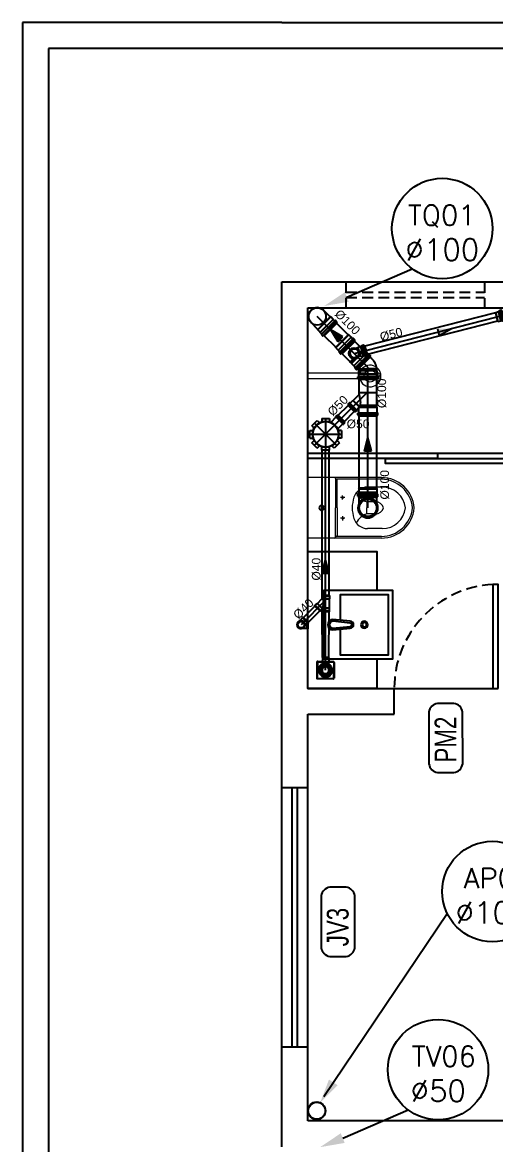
# Model space of a CAD drawing. Header units: millimetres. Extents: x 2502 to 4311, y 2007 to 3121.
# Drawn here: x 2639.3 to 2748.7, y 2698.2 to 2957.7 of the extents above; entities that cross this region are included whole.
import ezdxf
from ezdxf.enums import TextEntityAlignment as Align

# ---------------------------------------------------------------- set-up
doc = ezdxf.new("R2010")
doc.units = ezdxf.units.MM
doc.header["$LTSCALE"] = 20
doc.header["$MEASUREMENT"] = 0
doc.linetypes.add('CONTINU', pattern=[0])
doc.linetypes.add('HIDDEN2', pattern=[0.1875, 0.125, -0.0625])
doc.layers.get('0').update_dxf_attribs({"linetype": 'CONTINUOUS'})
for name, color, linetype in [('A-PEN-08', 8, 'CONTINUOUS'), ('A-PEN-C', 4, 'CONTINUOUS'), ('AF', 5, 'CONTINUOUS'), ('Esgoto', 5, 'CONTINUOUS'), ('MOB', 251, 'CONTINUOUS'), ('Texto-Tubos', 7, 'CONTINUOUS'), ('TigreCad', 3, 'CONTINUOUS'), ('Tinterno', 9, 'CONTINUOUS')]:
    doc.layers.add(name, color=color, linetype=linetype)
doc.layers.add('E-Lay-9', color=9, linetype='CONTINUOUS', lineweight=9)
doc.styles.add('F2', font='swisscl.ttf')
doc.styles.add('ROMANS', font='romans', dxfattribs={"height": 0.1})
doc.styles.add('TCTUBOS-TXT', font='arial.ttf')

# ---------------------------------------------------------------- blocks, each defined once
blk = doc.blocks.new('CUBA QUADRADA-flat-4-flat-1')
at = {"layer": 'MOB', "color": 8}
blk.add_lwpolyline([(0, -0.2), (0.4, -0.2), (0.4, 0.2), (0, 0.2)], close=True, dxfattribs=at)
blk.add_lwpolyline([(0.1, -0.0255), (0.1, -0.175), (0.375, -0.175), (0.375, 0.175), (0.1, 0.175), (0.1, 0.0255)], dxfattribs=at)
for points in [[(0.155, -0.02), (0.055, -0.03, -1), (0.055, 0.03), (0.155, 0.02, -1)], [(0.155, -0.01), (0.055, -0.02, -1), (0.055, 0.02), (0.155, 0.01, -1)]]:
    blk.add_lwpolyline(points, format="xyb", close=True, dxfattribs=at)
for radius in [0.02, 0.0125]:
    blk.add_circle((0.2375, 0), radius, dxfattribs=at)
blk = doc.blocks.new('vaso-s')
at = {"color": 8}
for start, end in [(0, 180), (180, 0)]:
    blk.add_arc((0.08, 0), 0.0143, start, end, dxfattribs=at)
at = {"layer": 'E-Lay-9', "color": 8}
for p, q in [((0, 0.17), (0, 0)), ((0.4256, 0.175), (0.005, 0.175)), ((0.16, 0.17), (0.16, 0.17)), ((0.16, 0.17), (0.16, 0)), ((0.4256, 0.165), (0.165, 0.165)), ((0.17, 0), (0.17, 0.16)), ((0.2013, 0.0479), (0.2013, 0.0722)), ((0.4306, 0.12), (0.3459, 0.12)), ((0.2134, 0.06), (0.1891, 0.06)), ((0.3406, 0.035), (0.3406, 0)), ((0.3906, 0.035), (0.3406, 0.035)), ((0, -0.17), (0, 0)), ((0.16, -0.17), (0.16, 0)), ((0.17, 0), (0.17, -0.1601)), ((0.2134, -0.06), (0.1891, -0.06)), ((0.2013, -0.0479), (0.2013, -0.0722)), ((0.3406, -0.035), (0.3406, 0)), ((0.3906, -0.035), (0.3406, -0.035)), ((0.4306, -0.12), (0.3459, -0.12)), ((0.4256, -0.175), (0.005, -0.175)), ((0.16, -0.17), (0.16, -0.17)), ((0.4256, -0.165), (0.165, -0.165))]:
    blk.add_line(p, q, dxfattribs=at)
for centre in [(0.2013, 0.06), (0.2013, -0.06)]:
    blk.add_circle(centre, 0.005, dxfattribs=at)
for centre, radius, start, end in [((0.005, 0.17), 0.005, 90, 180), ((0.155, 0.17), 0.005, 0, 90), ((0.165, 0.17), 0.00495, 180, 270), ((0.165, 0.16), 0.00495, 0, 90), ((0.4256, -0.015), 0.19, 4.52806, 90), ((0.4256, -0.015), 0.18, 4.78019, 90), ((0.3459, 0.0375), 0.0825, 90, 163.03545), ((0.3754, 0.1358), 0.1066, 206.93947, 250.96472), ((0.4306, -0.015), 0.135, 6.37937, 90), ((0.518, -0.015), 0.2624, 163.03545, 176.7233), ((0.3906, -0.015), 0.05, 17.4576, 90), ((0.518, 0.015), 0.2624, 183.2767, 196.96455), ((0.3459, -0.0375), 0.0825, 196.96455, 270), ((0.3754, -0.1358), 0.1066, 109.03528, 153.06053), ((0.3906, 0.015), 0.05, 270, 342.5424), ((0.4256, 0.015), 0.19, 270, 355.47194), ((0.4256, 0.015), 0.18, 270, 355.21981), ((0.4306, 0.015), 0.135, 270, 353.62063), ((0.005, -0.17), 0.005, 180, 270), ((0.155, -0.17), 0.005, 270, 0), ((0.165, -0.17), 0.00495, 90, 180), ((0.165, -0.1601), 0.00495, 270, 0)]:
    blk.add_arc(centre, radius, start, end, dxfattribs=at)
blk = doc.blocks.new('Chuveiro')
at = {"layer": 'E-Lay-9', "color": 8}
for p, q in [((-0.0311, 0.0156), (-0.3604, 0.0156)), ((0.0509, 0.0156), (0.0311, 0.0156)), ((0.0509, 0.0156), (0.0509, -0.0156)), ((-0.0311, -0.0156), (-0.3604, -0.0156)), ((0.0509, -0.0156), (0.0311, -0.0156))]:
    blk.add_line(p, q, dxfattribs=at)
blk.add_circle((0, 0), 0.0348, dxfattribs=at)
for centre, radius, start, end in [((0, 0), 0.0624, 194.4775, 165.5225), ((0.0093, 0), 0.0444, 339.42663, 20.57337)]:
    blk.add_arc(centre, radius, start, end, dxfattribs=at)
blk = doc.blocks.new('j9n40d')
at = {"layer": 'TigreCad'}
for p, q in [((0, 20.6), (9.8, 20.6)), ((9.8, 20.6), (17.8, 20.6)), ((19, 21.8), (17.8, 20.6)), ((34, 21.8), (19, 21.8)), ((19, -21.8), (19, 21.8)), ((35, 22.8), (34, 21.8)), ((35, 22.8), (35, -22.8)), ((39, 22.8), (35, 22.8)), ((39, 22.8), (39, -22.8)), ((0, -20.6), (9.8, -20.6)), ((9.8, -20.6), (17.8, -20.6)), ((19, -21.8), (17.8, -20.6)), ((34, -21.8), (19, -21.8)), ((35, -22.8), (34, -21.8)), ((39, -22.8), (35, -22.8))]:
    blk.add_line(p, q, dxfattribs=at)
for radius, start, end in [(22.8, 64.62318, 295.37682), (20.6, 90, 270)]:
    blk.add_arc((0, 0), radius, start, end, dxfattribs=at)
at = {"layer": 'Tinterno'}
for p, q in [((17.8, 20.6), (17.8, -20.6)), ((34, 21.8), (34, -21.8))]:
    blk.add_line(p, q, dxfattribs=at)
blk.add_arc((0, 0), 21.8, 70.90091, 289.09909, dxfattribs=at)
blk = doc.blocks.new('j9n40s')
at = {"layer": 'TigreCad'}
for p, q in [((9.8, 20.6), (17.8, 20.6)), ((19, 21.8), (17.8, 20.6)), ((17.8, 20.6), (17.8, 14.3)), ((19, 12.6), (19, 21.8)), ((34, 21.8), (19, 21.8)), ((35, 22.8), (34, 21.8)), ((39, 22.8), (35, 22.8)), ((35, 22.8), (35, -22.8)), ((39, 22.8), (39, -22.8)), ((9.8, -20.6), (17.8, -20.6)), ((17.8, -20.6), (17.8, -14.3)), ((19, -21.8), (17.8, -20.6)), ((19, -12.6), (19, -21.8)), ((34, -21.8), (19, -21.8)), ((35, -22.8), (34, -21.8)), ((39, -22.8), (35, -22.8))]:
    blk.add_line(p, q, dxfattribs=at)
for radius in [22.8, 20]:
    blk.add_circle((0, 0), radius, dxfattribs=at)
at = {"layer": 'Tinterno'}
blk.add_line((34, 21.8), (34, -21.8), dxfattribs=at)
blk.add_circle((0, 0), 18.8, dxfattribs=at)
blk = doc.blocks.new('27710409p')
at = {"layer": 'TigreCad'}
for p, q in [((-27.1, 22.8), (-27.1, -22.8)), ((-27.1, 22.8), (-23.1, 22.8)), ((-23.1, 22.8), (-23.1, -22.8)), ((-23.1, 22.8), (-22.1, 21.8)), ((-22.1, 21.8), (-7.1, 21.8)), ((-7.1, 21.8), (-7.1, -20.7)), ((-7.1, 21.8), (-5.9, 20.6)), ((-5.9, 20.6), (47.2, 20.6)), ((48.4, 21.8), (47.2, 20.6)), ((48.4, 21.8), (48.4, -20)), ((63.4, 21.8), (48.4, 21.8)), ((64.4, 22.8), (63.4, 21.8)), ((64.4, 22.8), (64.4, -22.8)), ((68.4, 22.8), (64.4, 22.8)), ((68.4, 22.8), (68.4, -22.8)), ((-27.1, -22.8), (-23.1, -22.8)), ((-23.1, -22.8), (-22.1, -21.8)), ((-22.1, -21.8), (-8.2, -21.8)), ((-7.5, -21.9), (0, 0)), ((18.8, -47.9), (-6.7, -22.4)), ((54.1, -22.4), (0, 0)), ((18.8, -49.6), (48.4, -20)), ((18.8, -49.6), (18.8, -47.9)), ((29.4, -60.2), (18.8, -49.6)), ((29.4, -61.7), (61.7, -29.4)), ((29.4, -61.7), (29.4, -60.2)), ((32.2, -64.5), (29.4, -61.7)), ((32.2, -64.5), (64.5, -32.2)), ((60.2, -29.4), (54.3, -23.5)), ((63.4, -21.8), (55, -21.8)), ((61.7, -29.4), (60.2, -29.4)), ((64.5, -32.2), (61.7, -29.4)), ((64.4, -22.8), (63.4, -21.8)), ((68.4, -22.8), (64.4, -22.8))]:
    blk.add_line(p, q, dxfattribs=at)
for centre, radius, start, end in [((-8.2, -23.8), 2, 45, 90), ((55, -22.8), 1, 90, 225)]:
    blk.add_arc(centre, radius, start, end, dxfattribs=at)
at = {"layer": 'Tinterno'}
for p, q in [((-22.1, 21.8), (-22.1, -21.8)), ((-5.9, 20.6), (-5.9, -17.2)), ((47.2, 20.6), (47.2, -19.5)), ((63.4, 21.8), (63.4, -21.8)), ((18.8, -47.9), (47.2, -19.5)), ((29.4, -60.2), (60.2, -29.4))]:
    blk.add_line(p, q, dxfattribs=at)
blk = doc.blocks.new('27289207s')
at = {"linetype": 'Continuous'}
for p, q in [((-49.9, -44.9), (-49.9, 44.9)), ((-47.4, -43.9), (-47.4, 43.9)), ((44.9, 49.9), (-44.9, 49.9)), ((43.9, 47.4), (-43.9, 47.4)), ((-20, 1.2), (-39.9, 3.3)), ((-19.8, 2.9), (-39.7, 5)), ((-19.3, 5.4), (-38.3, 11.5)), ((-18.7, 7), (-37.8, 13.2)), ((-17.7, 9.3), (-35.1, 19.3)), ((-16.9, 10.7), (-34.2, 20.7)), ((-15.4, 12.7), (-30.3, 26.1)), ((-14.3, 14), (-29.2, 27.4)), ((-12.4, 15.7), (-24.2, 31.9)), ((-11.1, 16.7), (-22.8, 32.9)), ((-8.9, 17.9), (-17, 36.2)), ((-7.4, 18.6), (-15.5, 36.9)), ((-5, 19.4), (-9.1, 38.9)), ((-3.3, 19.7), (-7.5, 39.3)), ((-0.9, 20), (-0.9, 40)), ((0.8, 20), (0.8, 40)), ((3.3, 19.7), (7.5, 39.3)), ((5, 19.4), (9.1, 38.9)), ((7.4, 18.6), (15.5, 36.9)), ((8.9, 17.9), (17, 36.2)), ((11.1, 16.7), (22.8, 32.9)), ((12.4, 15.7), (24.2, 31.9)), ((14.3, 14), (29.2, 27.4)), ((15.4, 12.7), (30.3, 26.1)), ((16.9, 10.7), (34.2, 20.7)), ((17.7, 9.3), (35.1, 19.3)), ((18.7, 7), (37.8, 13.2)), ((19.3, 5.4), (38.3, 11.5)), ((19.8, 2.9), (39.7, 5)), ((20, 1.2), (39.9, 3.3)), ((47.4, -43.9), (47.4, 43.9)), ((49.9, -44.9), (49.9, 44.9)), ((44.9, -49.9), (-44.9, -49.9)), ((43.9, -47.4), (-43.9, -47.4)), ((-20, -1.2), (-39.9, -3.3)), ((-19.8, -2.9), (-39.7, -5)), ((-19.3, -5.4), (-38.3, -11.5)), ((-18.7, -7), (-37.8, -13.2)), ((-17.7, -9.3), (-35.1, -19.3)), ((-16.9, -10.7), (-34.2, -20.7)), ((-15.4, -12.7), (-30.3, -26.1)), ((-14.3, -14), (-29.2, -27.4)), ((-12.4, -15.7), (-24.2, -31.9)), ((-11.1, -16.7), (-22.8, -32.9)), ((-18.7, -59.9), (-19, -49.9)), ((-18.7, -60.4), (-18.7, -59.9)), ((-18.5, -70.9), (-18.7, -60.4)), ((-8.9, -17.9), (-17, -36.2)), ((-7.4, -18.6), (-15.5, -36.9)), ((-5, -19.4), (-9.1, -38.9)), ((-3.3, -19.7), (-7.5, -39.3)), ((-0.9, -20), (-0.9, -40)), ((0.8, -20), (0.8, -40)), ((3.3, -19.7), (7.5, -39.3)), ((5, -19.4), (9.1, -38.9)), ((7.4, -18.6), (15.5, -36.9)), ((8.9, -17.9), (17, -36.2)), ((11.1, -16.7), (22.8, -32.9)), ((12.4, -15.7), (24.2, -31.9)), ((14.3, -14), (29.2, -27.4)), ((15.4, -12.7), (30.3, -26.1)), ((16.9, -10.7), (34.2, -20.7)), ((17.7, -9.3), (35.1, -19.3)), ((18.5, -70.9), (18.7, -59.9)), ((18.7, -7), (37.8, -13.2)), ((18.7, -59.9), (19, -49.9)), ((19.3, -5.4), (38.3, -11.5)), ((19.8, -2.9), (39.7, -5)), ((20, -1.2), (39.9, -3.3)), ((-17, -72.4), (-16.5, -72.4)), ((-16.5, -72.4), (17, -72.4))]:
    blk.add_line(p, q, dxfattribs=at)
for centre, radius, start, end in [((-44.9, 44.9), 5, 90, 180), ((-43.9, 43.9), 3.5, 90, 180), ((0, 0), 40, 175.21763, 184.78237), ((0, 0), 40, 163.21763, 172.78238), ((0, 0), 39, 175.24885, 184.75115), ((0, 0), 39, 163.24889, 172.75118), ((0, 0), 40, 151.21766, 160.7824), ((0, 0), 39, 151.24887, 160.75116), ((0, 0), 40, 139.21756, 148.78231), ((0, 0), 39, 139.24886, 148.75116), ((0, 0), 40, 127.21764, 136.78239), ((0, 0), 39, 127.24895, 136.75125), ((0, 0), 40, 115.21763, 124.78237), ((0, 0), 39, 115.24887, 124.75116), ((0, 0), 21, 176.31975, 183.68025), ((0, 0), 21, 164.31978, 171.68029), ((0, 0), 20, 176.4358, 183.5642), ((0, 0), 20, 164.43575, 171.56414), ((0, 0), 21, 152.31969, 159.68019), ((0, 0), 20, 152.43584, 159.56423), ((0, 0), 21, 140.31989, 147.68039), ((0, 0), 20, 140.43579, 147.56418), ((0, 0), 40, 103.21763, 112.78237), ((0, 0), 39, 103.24891, 112.7512), ((0, 0), 21, 128.31968, 135.68018), ((0, 0), 20, 128.43579, 135.56418), ((0, 0), 21, 116.31973, 123.68023), ((0, 0), 20, 116.4359, 123.56429), ((0, 0), 21, 104.31966, 111.68016), ((0, 0), 40, 91.21759, 100.78234), ((0, 0), 20, 104.43591, 111.5643), ((0, 0), 39, 91.24879, 100.75109), ((0, 0), 21, 92.31977, 99.68027), ((0, 0), 20, 92.43585, 99.56424), ((0, 0), 40, 79.21765, 88.7824), ((0, 0), 39, 79.2489, 88.7512), ((0, 0), 21, 80.31973, 87.68023), ((0, 0), 20, 80.43576, 87.56415), ((0, 0), 20, 68.4357, 75.56409), ((0, 0), 21, 68.31977, 75.68027), ((0, 0), 39, 67.24882, 76.75112), ((0, 0), 20, 56.43583, 63.56422), ((0, 0), 40, 67.21765, 76.7824), ((0, 0), 21, 56.31988, 63.68038), ((0, 0), 20, 44.43566, 51.56405), ((0, 0), 21, 44.31982, 51.68032), ((0, 0), 20, 32.43582, 39.56421), ((0, 0), 21, 32.31978, 39.68028), ((0, 0), 39, 55.24884, 64.75113), ((0, 0), 40, 55.21763, 64.78237), ((0, 0), 20, 20.43577, 27.56416), ((0, 0), 21, 20.31961, 27.68012), ((0, 0), 20, 8.43586, 15.56425), ((0, 0), 20, 356.4358, 3.5642), ((0, 0), 21, 8.31971, 15.68022), ((0, 0), 21, 356.31975, 3.68025), ((0, 0), 39, 43.24881, 52.75111), ((0, 0), 40, 43.21767, 52.78242), ((0, 0), 39, 31.24891, 40.75121), ((0, 0), 40, 31.21762, 40.78237), ((0, 0), 39, 19.24884, 28.75113), ((0, 0), 40, 19.2176, 28.78234), ((0, 0), 39, 7.24882, 16.75111), ((0, 0), 40, 7.21762, 16.78237), ((0, 0), 39, 355.24885, 4.75115), ((0, 0), 40, 355.21763, 4.78237), ((43.9, 43.9), 3.5, 0, 90), ((44.9, 44.9), 5, 0, 90), ((-44.9, -44.9), 5, 180, 270), ((-43.9, -43.9), 3.5, 180, 270), ((0, 0), 40, 187.21764, 196.78239), ((0, 0), 39, 187.24882, 196.75111), ((0, 0), 40, 199.21761, 208.78236), ((0, 0), 39, 199.24884, 208.75113), ((0, 0), 40, 211.21768, 220.78243), ((0, 0), 39, 211.24883, 220.75112), ((0, 0), 40, 223.21761, 232.78235), ((0, 0), 39, 223.2488, 232.75109), ((0, 0), 40, 235.21762, 244.78237), ((0, 0), 39, 235.24885, 244.75115), ((0, 0), 21, 188.31976, 195.68026), ((0, 0), 20, 188.43586, 195.56425), ((0, 0), 21, 200.31981, 207.68031), ((0, 0), 20, 200.43577, 207.56416), ((0, 0), 21, 212.31961, 219.68011), ((0, 0), 20, 212.43582, 219.56421), ((0, 0), 40, 247.21762, 256.78237), ((0, 0), 39, 247.24885, 256.75114), ((0, 0), 21, 224.31965, 231.68015), ((0, 0), 20, 224.43587, 231.56426), ((0, 0), 21, 236.31968, 243.68018), ((0, 0), 20, 236.43577, 243.56416), ((0, 0), 21, 248.3198, 255.6803), ((0, 0), 40, 259.21763, 268.78238), ((0, 0), 20, 248.43583, 255.56422), ((0, 0), 39, 259.24886, 268.75115), ((0, 0), 21, 260.31973, 267.68023), ((0, 0), 20, 260.4358, 267.5642), ((0, 0), 20, 272.4358, 279.5642), ((0, 0), 21, 272.31977, 279.68027), ((0, 0), 39, 271.24886, 280.75115), ((0, 0), 40, 271.21763, 280.78238), ((0, 0), 20, 284.43578, 291.56417), ((0, 0), 21, 284.31977, 291.68027), ((0, 0), 20, 296.43572, 303.56411), ((0, 0), 39, 283.24883, 292.75113), ((0, 0), 40, 283.21761, 292.78235), ((0, 0), 21, 296.31971, 303.68021), ((0, 0), 20, 308.4359, 315.56429), ((0, 0), 21, 308.31985, 315.68035), ((0, 0), 20, 320.43579, 327.56418), ((0, 0), 21, 320.31972, 327.68022), ((0, 0), 39, 295.24885, 304.75115), ((0, 0), 40, 295.21763, 304.78238), ((0, 0), 20, 332.43584, 339.56423), ((0, 0), 21, 332.31988, 339.68039), ((0, 0), 20, 344.43575, 351.56414), ((0, 0), 21, 344.31974, 351.68024), ((0, 0), 39, 307.24885, 316.75114), ((0, 0), 40, 307.21759, 316.78234), ((0, 0), 39, 319.2488, 328.7511), ((0, 0), 40, 319.21764, 328.78239), ((0, 0), 39, 331.24887, 340.75116), ((0, 0), 40, 331.21764, 340.78239), ((0, 0), 39, 343.24889, 352.75118), ((0, 0), 40, 343.21761, 352.78236), ((43.9, -43.9), 3.5, 270, 360), ((44.9, -44.9), 5, 270, 360), ((-17, -70.9), 1.5, 180.91669, 270.00004), ((17, -70.9), 1.5, 270.00015, 359.0835)]:
    blk.add_arc(centre, radius, start, end, dxfattribs=at)
blk = doc.blocks.new('27150012p')
at = {"layer": 'TigreCad'}
for p, q in [((-80.6, 48.8), (-48.8, 80.6)), ((-48.8, 80.6), (-35.1, 66.9)), ((-22.5, 91.5), (-22.5, 72.1)), ((-22.5, 91.5), (22.5, 91.5)), ((22.5, 91.5), (22.5, 72.1)), ((48.8, 80.6), (35.1, 66.9)), ((48.8, 80.6), (80.6, 48.8)), ((-91.5, -22.5), (-91.5, 22.5)), ((-91.5, 22.5), (-72.1, 22.5)), ((-80.6, 48.8), (-66.9, 35.1)), ((80.6, 48.8), (66.9, 35.1)), ((111.4, 27.4), (70.4, 27.4)), ((112.7, 30.9), (112.4, 28.3)), ((122.4, 31.8), (113.7, 31.8)), ((113.7, 30.8), (113.7, -30.8)), ((122.4, 30.8), (122.4, -30.8)), ((123.4, 31.1), (124.2, 28.1)), ((129.5, 27.4), (125.1, 27.4)), ((129.5, 27.4), (129.5, -27.4)), ((-91.5, -22.5), (-72.1, -22.5)), ((-80.6, -48.8), (-66.9, -35.1)), ((-48.8, -80.6), (-80.6, -48.8)), ((80.6, -48.8), (48.8, -80.6)), ((80.6, -48.8), (66.9, -35.1)), ((111.4, -27.4), (70.4, -27.4)), ((112.7, -30.9), (112.4, -28.3)), ((122.4, -31.8), (113.7, -31.8)), ((123.4, -31.1), (124.2, -28.1)), ((129.5, -27.4), (125.1, -27.4)), ((-48.8, -80.6), (-35.1, -66.9)), ((-22.5, -91.5), (-22.5, -72.1)), ((22.5, -91.5), (-22.5, -91.5)), ((22.5, -91.5), (22.5, -72.1)), ((48.8, -80.6), (35.1, -66.9))]:
    blk.add_line(p, q, dxfattribs=at)
blk.add_circle((0, 0), 75.5, dxfattribs=at)
for centre, start, end in [((111.4, 28.4), 270, 355), ((113.7, 30.8), 90, 175), ((122.4, 30.8), 15, 90), ((125.1, 28.4), 195, 270), ((111.4, -28.4), 5, 90), ((113.7, -30.8), 185, 270), ((122.4, -30.8), 270, 345), ((125.1, -28.4), 90, 165)]:
    blk.add_arc(centre, 1, start, end, dxfattribs=at)
at = {"layer": 'Tinterno'}
for p, q in [((112.4, 27.4), (112.4, -27.4)), ((124.4, 27.4), (124.4, -27.4))]:
    blk.add_line(p, q, dxfattribs=at)
blk.add_circle((0, 0), 73.5, dxfattribs=at)
blk = doc.blocks.new('j9n100s')
at = {"layer": 'TigreCad'}
for p, q in [((27.3, 50.8), (60, 50.8)), ((27.3, -50.8), (60, -50.8))]:
    blk.add_line(p, q, dxfattribs=at)
blk.add_circle((0, 0), 53.2, dxfattribs=at)
for start, end in [(61.78498, 298.21502), (298.21502, 61.78498)]:
    blk.add_arc((0, 0), 57.7, start, end, dxfattribs=at)
at = {"layer": 'Tinterno'}
blk.add_line((60, -50.8), (60, 50.8), dxfattribs=at)
blk.add_circle((0, 0), 51, dxfattribs=at)
blk = doc.blocks.new('11031030p')
at = {"layer": 'TigreCad'}
for p, q in [((0, -53.3), (0, 53.2)), ((0, 53.2), (4.4, 53.2)), ((6.2, 56.9), (5.4, 54)), ((7.2, 57.6), (16.6, 57.6)), ((7.2, -56.7), (7.2, 56.6)), ((16.6, -56.7), (16.6, 56.6)), ((17.6, 56.7), (17.8, 54.2)), ((18.8, 53.2), (30.9, 53.2)), ((30.9, 53.2), (31.2, 53)), ((50.9, 53), (31.2, 53)), ((50.9, 53), (53.1, 50.8)), ((53.1, -50.8), (53.1, 50.8)), ((0, -53.3), (4.4, -53.3)), ((6.2, -56.9), (5.4, -54)), ((7.2, -57.7), (16.6, -57.7)), ((17.6, -56.7), (17.8, -54.2)), ((18.8, -53.3), (30.9, -53.3)), ((30.9, -53.3), (31.2, -53)), ((31.2, -53), (50.9, -53)), ((50.9, -53), (53.1, -50.8))]:
    blk.add_line(p, q, dxfattribs=at)
for centre, start, end in [((4.4, 54.2), 270, 345), ((7.2, 56.6), 90, 165), ((16.6, 56.6), 5, 90), ((18.8, 54.2), 185, 270), ((4.4, -54.2), 15, 90), ((7.2, -56.7), 195, 270), ((16.6, -56.7), 270, 355), ((18.8, -54.2), 90, 175)]:
    blk.add_arc(centre, 1, start, end, dxfattribs=at)
at = {"layer": 'Tinterno'}
for p, q in [((5.2, -53.3), (5.2, 53.2)), ((17.9, -53.3), (17.9, 53.2)), ((30.9, 53.2), (30.9, -53.3)), ((31.2, 53), (31.2, -53)), ((50.9, 53), (50.9, -53))]:
    blk.add_line(p, q, dxfattribs=at)
blk = doc.blocks.new('j9n100d')
at = {"layer": 'TigreCad'}
for p, q in [((54.9, 50.8), (0, 50.8)), ((57.1, 53), (54.9, 50.8)), ((57.1, 53), (57.1, -53)), ((76.8, 53), (57.1, 53)), ((77.1, 53.2), (76.8, 53)), ((89.2, 53.2), (77.1, 53.2)), ((77.1, 53.2), (77.1, -53.3)), ((90.4, 56.7), (90.2, 54.2)), ((100.8, 57.7), (91.4, 57.7)), ((91.4, 56.7), (91.4, -56.6)), ((100.8, 56.7), (100.8, -56.6)), ((101.8, 56.9), (102.6, 54)), ((108, 53.2), (103.6, 53.2)), ((108, 53.2), (108, -53.3)), ((54.9, -50.8), (0, -50.8)), ((57.1, -53), (54.9, -50.8)), ((76.8, -53), (57.1, -53)), ((77.1, -53.3), (76.8, -53)), ((89.2, -53.3), (77.1, -53.3)), ((90.4, -56.7), (90.2, -54.2)), ((100.8, -57.6), (91.4, -57.6)), ((101.8, -56.9), (102.6, -54)), ((108, -53.3), (103.6, -53.3))]:
    blk.add_line(p, q, dxfattribs=at)
for centre, radius, start, end in [((0, 0), 50.8, 90, 270), ((89.2, 54.2), 1, 270, 355), ((91.4, 56.7), 1, 90, 175), ((100.8, 56.7), 1, 15, 90), ((103.6, 54.2), 1, 195, 270), ((89.2, -54.2), 1, 5, 90), ((91.4, -56.6), 1, 185, 270), ((100.8, -56.6), 1, 270, 345), ((103.6, -54.2), 1, 90, 165)]:
    blk.add_arc(centre, radius, start, end, dxfattribs=at)
at = {"layer": 'Tinterno'}
for p, q in [((54.9, 50.8), (54.9, -50.8)), ((76.8, 53), (76.8, -53)), ((90.1, 53.2), (90.1, -53.3)), ((102.8, 53.2), (102.8, -53.3))]:
    blk.add_line(p, q, dxfattribs=at)
blk = doc.blocks.new('j4n100p')
at = {"layer": 'TigreCad'}
for p, q in [((-48.8, 23.1), (-58.1, 13.7)), ((9.8, 50.8), (9.9, 52.3)), ((9.8, 50.8), (9.8, 0)), ((9.8, -54.2), (9.8, 0)), ((12.9, 52.3), (9.9, 52.3)), ((9.9, 52.3), (9.9, 0)), ((13, 50.8), (12.9, 52.3)), ((12.9, 52.3), (12.9, 0)), ((19.2, 50.8), (13, 50.8)), ((13, 50.8), (13, 0)), ((13, -56), (13, 0)), ((21.4, 53), (19.2, 50.8)), ((41.1, 53), (21.4, 53)), ((21.4, 53), (21.4, -53)), ((41.4, 53.2), (41.1, 53)), ((41.1, 53), (41.1, -53)), ((53.5, 53.2), (41.4, 53.2)), ((41.4, 53.2), (41.4, -53.3)), ((54.7, 56.7), (54.5, 54.2)), ((65.1, 57.7), (55.7, 57.7)), ((55.7, 56.7), (55.7, -56.6)), ((65.1, 56.7), (65.1, -56.6)), ((66.1, 56.9), (66.9, 54)), ((72.3, 53.2), (67.9, 53.2)), ((72.3, 53.2), (72.3, -53.3)), ((19.1, -52.8), (13.7, -58.1)), ((21.4, -53), (21.2, -52.8)), ((41.1, -53), (21.4, -53)), ((41.4, -53.3), (41.1, -53)), ((53.5, -53.3), (41.4, -53.3)), ((54.7, -56.7), (54.5, -54.2)), ((65.1, -57.6), (55.7, -57.6)), ((66.1, -56.9), (66.9, -54)), ((72.3, -53.3), (67.9, -53.3))]:
    blk.add_line(p, q, dxfattribs=at)
for centre, radius, start, end in [((20.1, -45.8), 97.2, 96.09869, 135), ((53.5, 54.2), 1, 270, 355), ((55.7, 56.7), 1, 90, 175), ((65.1, 56.7), 1, 15, 90), ((67.9, 54.2), 1, 195, 270), ((20.1, -53.8), 1.5, 45, 135), ((53.5, -54.2), 1, 5, 90), ((55.7, -56.6), 1, 185, 270), ((65.1, -56.6), 1, 270, 345), ((67.9, -54.2), 1, 90, 165)]:
    blk.add_arc(centre, radius, start, end, dxfattribs=at)
at = {"layer": 'Tinterno'}
for p, q in [((13.7, -58.1), (-58.1, 13.7)), ((9.9, -54.3), (9.9, 0)), ((12.9, -53.3), (12.9, 0)), ((19.2, 50.8), (19.2, -52.7)), ((54.4, 53.2), (54.4, -53.3)), ((67.1, 53.2), (67.1, -53.3))]:
    blk.add_line(p, q, dxfattribs=at)
blk = doc.blocks.new('26277469p')
at = {"layer": 'TigreCad'}
for p, q in [((78, 50.8), (6, 50.8)), ((78, 50.8), (78.1, 52.3)), ((78, -46.9), (78, 50.8)), ((78.1, -46.9), (78.1, 52.3)), ((81.1, 52.3), (78.1, 52.3)), ((81.1, -47.9), (81.1, 52.3)), ((81.2, 50.8), (81.1, 52.3)), ((81.2, -48), (81.2, 50.8)), ((87.4, 50.8), (81.2, 50.8)), ((89.8, 53.2), (87.4, 50.8)), ((89.8, -51.8), (89.8, 53.2)), ((121.7, 53.2), (89.8, 53.2)), ((122.9, 56.7), (122.7, 54.2)), ((133.3, 57.6), (123.9, 57.6)), ((123.9, 56.6), (123.9, -56.7)), ((133.3, 56.6), (133.3, -56.7)), ((134.3, 56.9), (135.1, 54)), ((140.5, 53.2), (136.1, 53.2)), ((140.5, 53.2), (140.5, -53.3)), ((14.9, -50.8), (6, -50.8)), ((49.6, -85.4), (14.9, -50.8)), ((49.6, -88.3), (87.3, -50.5)), ((106.9, -63.4), (63.4, -106.9)), ((103.4, -64.8), (93.6, -55)), ((121.7, -53.3), (94.3, -53.3)), ((106.8, -63.1), (104.8, -64.8)), ((114.4, -69.4), (108.2, -63.2)), ((122.9, -56.7), (122.7, -54.2)), ((133.3, -57.7), (123.9, -57.7)), ((134.3, -56.9), (135.1, -54)), ((140.5, -53.3), (136.1, -53.3)), ((49.6, -88.3), (49.6, -85.4)), ((64.8, -103.4), (49.6, -88.3)), ((63.1, -106.8), (64.8, -104.8)), ((69.4, -114.4), (63.2, -108.2)), ((113.6, -70.1), (70.1, -113.6)), ((70.6, -114.5), (73.3, -113)), ((77.5, -116.2), (74.5, -113.1)), ((116.2, -77.5), (77.5, -116.2)), ((114.5, -70.6), (113, -73.3)), ((116.2, -77.5), (113.1, -74.5))]:
    blk.add_line(p, q, dxfattribs=at)
blk.add_lwpolyline([(15.8, -51.2, -0.013476), (38.9, -47.1, -0.106485), (67.2, -44.2, -0.09207), (93.5, -53.8, -0.112954)], format="xyb", dxfattribs=at)
for centre, start, end in [((121.7, 54.2), 270, 355), ((123.9, 56.6), 90, 175), ((133.3, 56.6), 15, 90), ((136.1, 54.2), 195, 270), ((14.9, -51.8), 34.26819, 90), ((94.3, -54.3), 90, 225), ((104.1, -64.1), 225, 310), ((107.4, -63.9), 45, 130), ((121.7, -54.3), 5, 90), ((123.9, -56.7), 185, 270), ((133.3, -56.7), 270, 345), ((136.1, -54.3), 90, 165), ((63.9, -107.4), 140, 225), ((64.1, -104.1), 320, 45), ((70.1, -113.6), 225, 300), ((73.8, -113.8), 45, 120), ((113.8, -73.8), 150, 225), ((113.6, -70.1), 330, 45)]:
    blk.add_arc(centre, 1, start, end, dxfattribs=at)
at = {"layer": 'Tinterno'}
for p, q in [((6, 50.8), (6, -50.8)), ((87.4, -50.6), (87.4, 50.8)), ((122.6, 53.2), (122.6, -53.3)), ((135.3, 53.2), (135.3, -53.3)), ((85.3, -49.6), (49.6, -85.4)), ((104.1, -65.4), (65.4, -104.1)), ((112.6, -73.9), (73.9, -112.6))]:
    blk.add_line(p, q, dxfattribs=at)
blk = doc.blocks.new('trn1050s')
at = {"layer": 'TigreCad'}
for p, q in [((-80.4, -53.3), (-80.4, 53.3)), ((-80.4, 53.3), (-76, 53.3)), ((-74.2, 56.9), (-75, 54)), ((-73.2, 57.7), (-63.8, 57.7)), ((-73.2, -56.6), (-73.2, 56.7)), ((-63.8, -56.6), (-63.8, 56.7)), ((-62.8, 56.7), (-62.6, 54.2)), ((-61.6, 53.3), (-49.5, 53.3)), ((-49.5, -53.3), (-49.5, 53.3)), ((-49.5, 53.3), (-49.2, 53)), ((-49.2, 53), (-29.5, 53)), ((-29.5, 53), (-29.5, 11.9)), ((-29.5, 53), (-27.3, 50.8)), ((-27.3, 50.8), (-21.1, 50.8)), ((-21.1, 50.8), (-21, 52.3)), ((-21, 52.3), (-21, 23.9)), ((-21, 52.3), (-18, 52.3)), ((-18, 52.3), (-18, 26.2)), ((-17.9, 50.8), (-18, 52.3)), ((-17.9, 50.8), (47.6, 50.8)), ((-80.4, -53.3), (-76, -53.3)), ((-74.2, -56.9), (-75, -54)), ((-73.2, -57.6), (-63.8, -57.6)), ((-62.8, -56.7), (-62.6, -54.2)), ((-61.6, -53.3), (-49.5, -53.3)), ((-49.5, -53.3), (-49.2, -53)), ((-49.2, -53), (-29.5, -53)), ((-29.5, -53), (-29.5, -11.9)), ((-29.5, -53), (-27.3, -50.8)), ((-27.3, -50.8), (-21.1, -50.8)), ((-21.1, -50.8), (-21, -52.3)), ((-21, -52.3), (-21, -23.9)), ((-21, -52.3), (-18, -52.3)), ((-18, -52.3), (-18, -26.2)), ((-17.9, -50.8), (-18, -52.3)), ((-17.9, -50.8), (47.6, -50.8))]:
    blk.add_line(p, q, dxfattribs=at)
for radius in [31.8, 25.6]:
    blk.add_circle((0, 0), radius, dxfattribs=at)
for centre, start, end in [((-76, 54.2), 270, 345), ((-73.2, 56.7), 90, 165), ((-63.8, 56.7), 5, 90), ((-61.6, 54.2), 185, 270), ((-76, -54.2), 15, 90), ((-73.2, -56.6), 195, 270), ((-63.8, -56.6), 270, 355), ((-61.6, -54.2), 90, 175)]:
    blk.add_arc(centre, 1, start, end, dxfattribs=at)
at = {"layer": 'Tinterno'}
for p, q in [((-75.2, -53.3), (-75.2, 53.3)), ((-62.5, -53.3), (-62.5, 53.3)), ((-49.2, -53), (-49.2, 53)), ((-27.3, 50.8), (-27.3, 16.3)), ((-21.1, 50.8), (-21.1, 23.8)), ((-17.9, 50.8), (-17.9, 26.3)), ((47.6, -50.8), (47.6, 50.8)), ((-27.3, -50.8), (-27.3, -16.3)), ((-21.1, -50.8), (-21.1, -23.8)), ((-17.9, -50.8), (-17.9, -26.3))]:
    blk.add_line(p, q, dxfattribs=at)
blk.add_circle((0, 0), 27.3, dxfattribs=at)
blk = doc.blocks.new('j9n50d')
at = {"layer": 'TigreCad'}
for p, q in [((28.5, 25.4), (0, 25.4)), ((30.3, 27.2), (28.5, 25.4)), ((30.3, -27.1), (30.3, 27.2)), ((47.1, 27.2), (30.3, 27.2)), ((47.3, 27.4), (47.1, 27.2)), ((47.1, -27.1), (47.1, 27.2)), ((51.9, 27.4), (47.3, 27.4)), ((53.2, 30.9), (52.9, 28.3)), ((53.4, 30.8), (53.4, -30.8)), ((62.9, 31.8), (54.2, 31.8)), ((62.9, 30.8), (62.9, -30.8)), ((63.9, 31.1), (64.7, 28.1)), ((70, 27.4), (65.6, 27.4)), ((70, 27.4), (70, -27.4)), ((28.5, -25.3), (0, -25.3)), ((30.3, -27.1), (28.5, -25.3)), ((47.1, -27.1), (30.3, -27.1)), ((47.3, -27.4), (47.1, -27.1)), ((51.9, -27.4), (47.3, -27.4)), ((53.2, -30.9), (52.9, -28.3)), ((62.9, -31.8), (54.2, -31.8)), ((63.9, -31.1), (64.7, -28.1)), ((70, -27.4), (65.6, -27.4))]:
    blk.add_line(p, q, dxfattribs=at)
for centre, radius, start, end in [((0, 0), 25.4, 90, 270), ((51.9, 28.4), 1, 270, 355), ((54.2, 30.8), 1, 90, 175), ((62.9, 30.8), 1, 15, 90), ((65.6, 28.4), 1, 195, 270), ((51.9, -28.4), 1, 5, 90), ((54.2, -30.8), 1, 185, 270), ((62.9, -30.8), 1, 270, 345), ((65.6, -28.4), 1, 90, 165)]:
    blk.add_arc(centre, radius, start, end, dxfattribs=at)
at = {"layer": 'Tinterno'}
for p, q in [((28.5, -25.3), (28.5, 25.4)), ((47.3, -27.4), (47.3, 27.4)), ((52.9, 27.4), (52.9, -27.4)), ((64.9, 27.4), (64.9, -27.4))]:
    blk.add_line(p, q, dxfattribs=at)
blk = doc.blocks.new('11030602p')
at = {"layer": 'TigreCad'}
for p, q in [((0, 27.3), (4.4, 27.3)), ((0, -27.3), (0, 27.3)), ((6.1, 31.1), (5.3, 28.1)), ((7.1, 31.8), (15.8, 31.8)), ((7.1, -30.8), (7.1, 30.8)), ((15.8, -30.8), (15.8, 30.8)), ((16.8, 30.9), (17.1, 28.3)), ((18.1, 27.3), (22.7, 27.3)), ((22.7, 27.3), (23, 27.1)), ((39.7, 27.1), (23, 27.1)), ((39.7, 27.1), (41.5, 25.3)), ((41.5, -25.4), (41.5, 25.3)), ((0, -27.3), (4.4, -27.3)), ((6.1, -31.1), (5.3, -28.1)), ((7.1, -31.8), (15.8, -31.8)), ((16.8, -30.9), (17.1, -28.3)), ((18.1, -27.3), (22.7, -27.3)), ((22.7, -27.3), (23, -27.1)), ((39.7, -27.1), (23, -27.1)), ((39.7, -27.1), (41.5, -25.4))]:
    blk.add_line(p, q, dxfattribs=at)
for centre, start, end in [((4.4, 28.4), 270, 345), ((7.1, 30.8), 90, 165), ((15.8, 30.8), 5, 90), ((18.1, 28.4), 185, 270), ((4.4, -28.3), 15, 90), ((7.1, -30.8), 195, 270), ((15.8, -30.8), 270, 355), ((18.1, -28.3), 90, 175)]:
    blk.add_arc(centre, 1, start, end, dxfattribs=at)
at = {"layer": 'Tinterno'}
for p, q in [((5.1, -27.3), (5.1, 27.3)), ((17.1, -27.3), (17.1, 27.3)), ((22.7, 27.3), (22.7, -27.3)), ((23, -27.1), (23, 27.1)), ((39.7, 27.1), (39.7, -27.1))]:
    blk.add_line(p, q, dxfattribs=at)
blk = doc.blocks.new('11031030d')
at = {"layer": 'TigreCad'}
blk.add_circle((0, 0), 50.8, dxfattribs=at)
at = {"layer": 'Tinterno'}
blk.add_circle((0, 0), 49, dxfattribs=at)

msp = doc.modelspace()

# ---------------------------------------------------------------- hatches: boundary and pattern name
at = {"layer": 'AF'}
h = msp.add_hatch(color=256, dxfattribs=at)
h.paths.add_polyline_path([(2710.59, 2886.64), (2712.83, 2884.44), (2713.39, 2885.01)])
h.paths.add_polyline_path([(2710.59, 2886.64), (2712.27, 2883.87), (2712.83, 2884.44)])
h = msp.add_hatch(color=256, dxfattribs=at)
h.paths.add_polyline_path([(2710.59, 2886.64), (2712.83, 2884.44), (2713.39, 2885.01)])
h.paths.add_polyline_path([(2710.59, 2886.64), (2712.27, 2883.87), (2712.83, 2884.44)])
h = msp.add_hatch(color=256, dxfattribs=at)
h.paths.add_polyline_path([(2738.48, 2886.97), (2735.45, 2886.14), (2735.66, 2885.37)])
h.paths.add_polyline_path([(2738.48, 2886.97), (2735.24, 2886.91), (2735.45, 2886.14)])
h = msp.add_hatch(color=256, dxfattribs=at)
h.paths.add_polyline_path([(2738.48, 2886.97), (2735.45, 2886.14), (2735.66, 2885.37)])
h.paths.add_polyline_path([(2738.48, 2886.97), (2735.24, 2886.91), (2735.45, 2886.14)])
h = msp.add_hatch(color=256, dxfattribs=at)
h.paths.add_polyline_path([(2719.15, 2861.78), (2719.18, 2858.64), (2719.98, 2858.64)])
h.paths.add_polyline_path([(2719.15, 2861.78), (2718.38, 2858.63), (2719.18, 2858.64)])
h = msp.add_hatch(color=256, dxfattribs=at)
h.paths.add_polyline_path([(2719.15, 2861.78), (2719.18, 2858.64), (2719.98, 2858.64)])
h.paths.add_polyline_path([(2719.15, 2861.78), (2718.38, 2858.63), (2719.18, 2858.64)])
h = msp.add_hatch(color=256, dxfattribs=at)
h.paths.add_polyline_path([(2709.35, 2833.55), (2709.38, 2830.41), (2710.18, 2830.42)])
h.paths.add_polyline_path([(2709.35, 2833.55), (2708.59, 2830.4), (2709.38, 2830.41)])
h = msp.add_hatch(color=256, dxfattribs=at)
h.paths.add_polyline_path([(2709.35, 2833.55), (2709.38, 2830.41), (2710.18, 2830.42)])
h.paths.add_polyline_path([(2709.35, 2833.55), (2708.59, 2830.4), (2709.38, 2830.41)])

# ---------------------------------------------------------------- linework, layer by layer
at = {"layer": 'A-PEN-08', "linetype": 'Continuous', "ltscale": 0.35}
for p, q in [((2639.28, 2957.75), (2639.28, 2157.75)), ((2699.28, 2957.75), (2639.28, 2957.75)), ((2639.28, 2957.75), (2639.28, 2157.75)), ((2699.28, 2957.75), (2639.28, 2957.75)), ((2699.28, 2957.75), (3039.28, 2957.75)), ((2699.28, 2957.75), (3039.28, 2957.75)), ((2645.28, 2951.75), (2645.28, 2467.75)), ((2645.28, 2951.75), (2645.28, 2163.75)), ((2911.28, 2951.75), (2645.28, 2951.75)), ((2645.28, 2951.75), (2645.28, 2467.75)), ((2645.28, 2951.75), (2645.28, 2163.75)), ((2911.28, 2951.75), (2645.28, 2951.75)), ((2699.28, 2780.75), (2699.28, 2897.75)), ((2699.28, 2897.75), (2850.61, 2897.75)), ((2699.28, 2780.75), (2699.28, 2897.75)), ((2699.28, 2897.75), (2850.61, 2897.75)), ((2705.28, 2803.75), (2705.28, 2891.75)), ((2705.28, 2891.75), (2753.28, 2891.75)), ((2705.28, 2803.75), (2705.28, 2891.75)), ((2705.28, 2891.75), (2753.28, 2891.75)), ((2705.28, 2803.75), (2725.28, 2803.75)), ((2705.28, 2803.75), (2725.28, 2803.75)), ((2725.28, 2797.75), (2725.28, 2803.75)), ((2725.28, 2797.75), (2725.28, 2803.75)), ((2705.28, 2780.75), (2705.28, 2797.75)), ((2705.28, 2797.75), (2725.28, 2797.75)), ((2705.28, 2780.75), (2705.28, 2797.75)), ((2705.28, 2797.75), (2725.28, 2797.75)), ((2705.28, 2780.75), (2699.28, 2780.75)), ((2699.28, 2720.75), (2699.28, 2780.75)), ((2705.28, 2780.75), (2699.28, 2780.75)), ((2699.28, 2720.75), (2699.28, 2780.75)), ((2701.68, 2720.75), (2701.68, 2780.75)), ((2701.68, 2720.75), (2701.68, 2780.75)), ((2702.88, 2720.75), (2702.88, 2780.75)), ((2702.88, 2720.75), (2702.88, 2780.75)), ((2705.28, 2720.75), (2705.28, 2780.75)), ((2705.28, 2720.75), (2705.28, 2780.75)), ((2699.28, 2703.75), (2699.28, 2720.75)), ((2705.28, 2720.75), (2699.28, 2720.75)), ((2699.28, 2703.75), (2699.28, 2720.75)), ((2705.28, 2720.75), (2699.28, 2720.75)), ((2705.28, 2703.75), (2705.28, 2720.75)), ((2705.28, 2703.75), (2705.28, 2720.75)), ((2699.28, 2697.75), (2699.28, 2703.75)), ((2699.28, 2697.75), (2699.28, 2703.75)), ((2845.28, 2703.75), (2705.28, 2703.75)), ((2845.28, 2703.75), (2705.28, 2703.75))]:
    msp.add_line(p, q, dxfattribs=at)
at = {"layer": 'A-PEN-08', "linetype": 'HIDDEN2'}
for p, q in [((2714.11, 2897.75), (2714.11, 2891.75)), ((2714.11, 2897.75), (2714.11, 2891.75)), ((2746.11, 2897.75), (2746.11, 2891.75)), ((2746.11, 2897.75), (2746.11, 2891.75)), ((2714.11, 2895.35), (2746.11, 2895.35)), ((2714.11, 2895.35), (2746.11, 2895.35)), ((2714.11, 2894.15), (2746.11, 2894.15)), ((2714.11, 2894.15), (2746.11, 2894.15))]:
    msp.add_line(p, q, dxfattribs=at)
at = {"layer": 'A-PEN-08', "linetype": 'Continuous'}
msp.add_line((2705.28, 2858.13), (2753.28, 2858.13), dxfattribs=at)
msp.add_line((2705.28, 2858.13), (2753.28, 2858.13), dxfattribs=at)
at = {"layer": 'A-PEN-08', "linetype": 'CONTINU'}
msp.add_line((2725.28, 2803.75), (2748.08, 2803.75), dxfattribs=at)
msp.add_line((2725.28, 2803.75), (2748.08, 2803.75), dxfattribs=at)
at = {"layer": 'A-PEN-08'}
for points in [[(2705.28, 2858.13), (2735.28, 2858.13), (2735.28, 2856.93), (2705.28, 2856.93)], [(2705.28, 2858.13), (2735.28, 2858.13), (2735.28, 2856.93), (2705.28, 2856.93)], [(2723.28, 2856.93), (2753.28, 2856.93), (2753.28, 2855.73), (2723.28, 2855.73)], [(2723.28, 2856.93), (2753.28, 2856.93), (2753.28, 2855.73), (2723.28, 2855.73)]]:
    msp.add_lwpolyline(points, close=True, dxfattribs=at)
msp.add_lwpolyline([(2721.28, 2810.46), (2721.28, 2803.75), (2705.28, 2803.75), (2705.28, 2835.4), (2721.28, 2835.4), (2721.28, 2826.46)], dxfattribs=at)
msp.add_lwpolyline([(2721.28, 2810.46), (2721.28, 2803.75), (2705.28, 2803.75), (2705.28, 2835.4), (2721.28, 2835.4), (2721.28, 2826.46)], dxfattribs=at)
at = {"layer": 'A-PEN-08', "linetype": 'CONTINU'}
msp.add_lwpolyline([(2749.28, 2803.75), (2749.28, 2827.75), (2748.08, 2827.75), (2748.08, 2803.75)], close=True, dxfattribs=at)
msp.add_lwpolyline([(2749.28, 2803.75), (2749.28, 2827.75), (2748.08, 2827.75), (2748.08, 2803.75)], close=True, dxfattribs=at)
at = {"layer": 'A-PEN-08', "linetype": 'Continuous'}
for points in [[(2735.3, 2800.27, 0.331371), (2733.3, 2798.27), (2733.31, 2786.26, 0.332506), (2735.3, 2784.26), (2739.08, 2784.26, 0.330378), (2741.1, 2786.26), (2741.08, 2798.27, 0.331371), (2739.08, 2800.27)], [(2735.3, 2800.27, 0.331371), (2733.3, 2798.27), (2733.31, 2786.26, 0.332506), (2735.3, 2784.26), (2739.08, 2784.26, 0.330378), (2741.1, 2786.26), (2741.08, 2798.27, 0.331371), (2739.08, 2800.27)], [(2710.38, 2757.77, 0.331371), (2708.38, 2755.77), (2708.39, 2743.76, 0.332506), (2710.38, 2741.76), (2714.16, 2741.76, 0.330378), (2716.17, 2743.76), (2716.16, 2755.77, 0.331371), (2714.16, 2757.77)], [(2710.38, 2757.77, 0.331371), (2708.38, 2755.77), (2708.39, 2743.76, 0.332506), (2710.38, 2741.76), (2714.16, 2741.76, 0.330378), (2716.17, 2743.76), (2716.16, 2755.77, 0.331371), (2714.16, 2757.77)]]:
    msp.add_lwpolyline(points, format="xyb", close=True, dxfattribs=at)
at = {"layer": 'A-PEN-08', "linetype": 'HIDDEN2'}
msp.add_arc((2749.31, 2803.75), 24.03, 92.9376, 180, dxfattribs=at)
msp.add_arc((2749.31, 2803.75), 24.03, 92.9376, 180, dxfattribs=at)
at = {"layer": 'A-PEN-C'}
for p, q in [((2714.3, 2894.24), (2729.43, 2900.78)), ((2714.3, 2894.24), (2729.43, 2900.78)), ((2708.99, 2709.37), (2737.52, 2751.67)), ((2708.99, 2709.37), (2737.52, 2751.67)), ((2713.36, 2699.71), (2728.49, 2706.25)), ((2713.36, 2699.71), (2728.49, 2706.25))]:
    msp.add_line(p, q, dxfattribs=at)
for centre in [(2736.36, 2910.09), (2736.36, 2910.09), (2747.96, 2756.76), (2747.96, 2756.76), (2735.42, 2715.56), (2735.42, 2715.56)]:
    msp.add_circle(centre, 11.61, dxfattribs=at)
for points in [[(2709.06, 2892.17), (2713.85, 2895.37), (2714.74, 2893.14)], [(2709.06, 2892.17), (2713.85, 2895.37), (2714.74, 2893.14)], [(2708.13, 2707.89), (2710.18, 2713.28), (2712.19, 2711.97)], [(2708.13, 2707.89), (2710.18, 2713.28), (2712.19, 2711.97)], [(2708.12, 2697.64), (2712.91, 2700.85), (2713.8, 2698.62)], [(2708.12, 2697.64), (2712.91, 2700.85), (2713.8, 2698.62)]]:
    msp.add_solid(points, dxfattribs=at)
at = {"layer": 'AF'}
for p, q in [((2712.27, 2883.87), (2710.59, 2886.64)), ((2713.39, 2885.01), (2710.59, 2886.64)), ((2712.27, 2883.87), (2710.59, 2886.64)), ((2713.39, 2885.01), (2710.59, 2886.64)), ((2735.24, 2886.91), (2735.66, 2885.37)), ((2735.24, 2886.91), (2735.66, 2885.37)), ((2735.66, 2885.37), (2738.48, 2886.97)), ((2735.66, 2885.37), (2738.48, 2886.97)), ((2712.27, 2883.87), (2713.39, 2885.02)), ((2712.27, 2883.87), (2713.39, 2885.02)), ((2718.38, 2858.63), (2719.15, 2861.78)), ((2718.38, 2858.63), (2719.15, 2861.78)), ((2719.98, 2858.64), (2719.15, 2861.78)), ((2719.98, 2858.64), (2719.15, 2861.78)), ((2718.38, 2858.63), (2719.98, 2858.64)), ((2718.38, 2858.63), (2719.98, 2858.64)), ((2708.59, 2830.4), (2709.35, 2833.55)), ((2708.59, 2830.4), (2709.35, 2833.55)), ((2710.18, 2830.42), (2709.35, 2833.55)), ((2710.18, 2830.42), (2709.35, 2833.55)), ((2708.59, 2830.4), (2710.19, 2830.42)), ((2708.59, 2830.4), (2710.19, 2830.42))]:
    msp.add_line(p, q, dxfattribs=at)
at = {"layer": 'Esgoto', "linetype": 'Continuous'}
for p, q in [((2719.19, 2878.04), (2707.47, 2889.76)), ((2719.19, 2878.04), (2707.47, 2889.76)), ((2719.19, 2845.49), (2719.19, 2878.04)), ((2719.19, 2845.49), (2719.19, 2878.04)), ((2706.79, 2859.93), (2719.19, 2872.33)), ((2706.79, 2859.93), (2719.19, 2872.33)), ((2712, 2859.93), (2706.82, 2865.1)), ((2712, 2859.93), (2706.82, 2865.1)), ((2709.41, 2866.17), (2709.41, 2858.85)), ((2709.41, 2866.17), (2709.41, 2858.85)), ((2705.75, 2862.51), (2713, 2862.51)), ((2705.75, 2862.51), (2713, 2862.51)), ((2709.37, 2807.96), (2709.41, 2858.85)), ((2709.37, 2807.96), (2709.41, 2858.85)), ((2709.41, 2824.15), (2703.72, 2818.46)), ((2709.41, 2824.15), (2703.72, 2818.46))]:
    msp.add_line(p, q, dxfattribs=at)
at = {"layer": 'Esgoto'}
msp.add_line((2716.03, 2881.21), (2751.77, 2890.38), dxfattribs=at)
msp.add_line((2716.03, 2881.21), (2751.77, 2890.38), dxfattribs=at)
for centre in [(2707.47, 2889.76), (2707.47, 2889.76), (2707.34, 2706.06), (2707.34, 2706.06)]:
    msp.add_circle(centre, 2, dxfattribs=at)
at = {"layer": 'Esgoto', "linetype": 'Continuous'}
msp.add_circle((2719.19, 2845.49), 2, dxfattribs=at)
msp.add_circle((2719.19, 2845.49), 2, dxfattribs=at)
at = {"layer": 'TigreCad'}
for p, q in [((2748.68, 2890.61), (2718.49, 2882.89)), ((2748.68, 2890.61), (2718.49, 2882.89)), ((2749.18, 2888.64), (2718.99, 2880.92)), ((2749.18, 2888.64), (2718.99, 2880.92)), ((2714.61, 2885.49), (2711.96, 2888.14)), ((2714.61, 2885.49), (2711.96, 2888.14)), ((2711.74, 2882.62), (2709.09, 2885.27)), ((2711.74, 2882.62), (2709.09, 2885.27)), ((2717.16, 2872.09), (2717.16, 2875.36)), ((2717.16, 2872.09), (2717.16, 2875.36)), ((2721.22, 2872.09), (2721.22, 2875.36)), ((2721.22, 2872.09), (2721.22, 2875.36)), ((2712.33, 2866.9), (2714.6, 2869.17)), ((2712.33, 2866.9), (2714.6, 2869.17)), ((2713.76, 2865.47), (2716.03, 2867.74)), ((2713.76, 2865.47), (2716.03, 2867.74)), ((2717.16, 2850.02), (2717.16, 2866.71)), ((2717.16, 2850.02), (2717.16, 2866.71)), ((2721.22, 2850.02), (2721.22, 2866.71)), ((2721.22, 2850.02), (2721.22, 2866.71)), ((2708.59, 2825.23), (2708.61, 2858.85)), ((2708.59, 2825.23), (2708.61, 2858.85)), ((2710.19, 2825.23), (2710.21, 2858.85)), ((2710.19, 2825.23), (2710.21, 2858.85)), ((2704.26, 2820.13), (2706.91, 2822.78)), ((2704.26, 2820.13), (2706.91, 2822.78)), ((2705.39, 2818.99), (2708.04, 2821.65)), ((2705.39, 2818.99), (2708.04, 2821.65)), ((2708.69, 2810.85), (2708.61, 2821.41)), ((2708.69, 2810.85), (2708.61, 2821.41)), ((2710.15, 2810.79), (2710.21, 2821.41)), ((2710.15, 2810.79), (2710.21, 2821.41))]:
    msp.add_line(p, q, dxfattribs=at)

# ---------------------------------------------------------------- block references
at = {"layer": 'A-PEN-08', "xscale": 40, "yscale": 40, "zscale": 40}
for name, p in [('Chuveiro', (2719.7, 2875.98)), ('Chuveiro', (2719.7, 2875.98)), ('vaso-s', (2705.28, 2845.49)), ('vaso-s', (2705.28, 2845.49))]:
    msp.add_blockref(name, p, dxfattribs=at)
at = {"layer": 'A-PEN-08', "xscale": -40, "yscale": 40, "zscale": 40, "rotation": 180}
msp.add_blockref('CUBA QUADRADA-flat-4-flat-1', (2708.88, 2818.46), dxfattribs=at)
msp.add_blockref('CUBA QUADRADA-flat-4-flat-1', (2708.88, 2818.46), dxfattribs=at)
at = {"layer": 'Esgoto', "yscale": 0.04, "zscale": 0.04}
for name, p, xscale, rotation in [('11030602p', (2750.54, 2890.04), 0.04, 194.3426110254561), ('11030602p', (2750.54, 2890.04), 0.04, 194.3426110254561), ('11031030p', (2714.68, 2882.55), 0.04000000000000001, 134.9999999998745), ('11031030p', (2714.68, 2882.55), 0.04000000000000001, 134.9999999998745)]:
    msp.add_blockref(name, p, dxfattribs=dict(at, xscale=xscale, rotation=rotation))
at = {"layer": 'Esgoto', "xscale": 0.04, "yscale": 0.04, "zscale": 0.04}
msp.add_blockref('11031030d', (2707.34, 2706.06), dxfattribs=at)
msp.add_blockref('11031030d', (2707.34, 2706.06), dxfattribs=at)
at = {"layer": 'TigreCad', "yscale": 0.04, "zscale": 0.04}
for name, p, xscale, rotation in [('j9n100d', (2707.47, 2889.76), 0.04, 314.9999999999), ('j9n100d', (2707.47, 2889.76), 0.04, 314.9999999999), ('trn1050s', (2716.03, 2881.21), 0.04, 134.9999999998533), ('trn1050s', (2716.03, 2881.21), 0.04, 134.9999999998533), ('j9n50d', (2716.03, 2881.21), 0.04000000000000001, 15.79706398342799), ('j9n50d', (2716.03, 2881.21), 0.04000000000000001, 15.79706398342799), ('j4n100p', (2719.19, 2878.04), 0.04, 270), ('j4n100p', (2719.19, 2878.04), 0.04, 270), ('26277469p', (2719.19, 2872.33), 0.04, 270), ('26277469p', (2719.19, 2872.33), 0.04, 270), ('27150012p', (2709.41, 2862.5), 0.04, 44.99999999999999), ('27150012p', (2709.41, 2862.5), 0.04, 44.99999999999999), ('11031030p', (2719.19, 2847.89), 0.04, 90), ('11031030p', (2719.19, 2847.89), 0.04, 90), ('j9n100s', (2719.19, 2845.49), 0.04, 90), ('j9n100s', (2719.19, 2845.49), 0.04, 90), ('27710409p', (2709.41, 2824.15), 0.04, 270.0000000000649), ('27710409p', (2709.41, 2824.15), 0.04, 270.0000000000649), ('j9n40s', (2703.72, 2818.46), 0.04, 45.00000000004581), ('j9n40s', (2703.72, 2818.46), 0.04, 45.00000000004581), ('27289207s', (2709.37, 2807.96), 0.04000000000000004, 179.2398111989132), ('27289207s', (2709.37, 2807.96), 0.04000000000000004, 179.2398111989132)]:
    msp.add_blockref(name, p, dxfattribs=dict(at, xscale=xscale, rotation=rotation))
at = {"layer": 'TigreCad', "xscale": 0.04, "yscale": 0.04, "zscale": 0.04}
msp.add_blockref('j9n40d', (2703.72, 2818.46), dxfattribs=at)
msp.add_blockref('j9n40d', (2703.72, 2818.46), dxfattribs=at)

# ---------------------------------------------------------------- texts
at = {"layer": 'A-PEN-08', "linetype": 'Continuous', "style": 'F2'}
for s, p in [('PM2', (2734.6, 2786.59)), ('PM2', (2734.6, 2786.59)), ('JV3', (2709.68, 2744.09)), ('JV3', (2709.68, 2744.09))]:
    msp.add_text(s, height=5.035, rotation=90, dxfattribs=at).set_placement(p, align=Align.TOP_LEFT)
at = {"layer": 'A-PEN-C', "style": 'ROMANS'}
for s, height, p in [('TQ01', 4.68, (2736.27, 2910.83)), ('TQ01', 4.68, (2736.27, 2910.83)), ('%%C100', 4.987, (2736.39, 2902.7)), ('%%C100', 4.987, (2736.39, 2902.7)), ('AP01', 4.68, (2749.28, 2757.5)), ('AP01', 4.68, (2749.28, 2757.5)), ('%%C100', 4.987, (2747.99, 2749.37)), ('%%C100', 4.987, (2747.99, 2749.37)), ('TV06', 4.68, (2736.74, 2716.3)), ('TV06', 4.68, (2736.74, 2716.3)), ('%%C50', 4.987, (2735.45, 2708.17)), ('%%C50', 4.987, (2735.45, 2708.17))]:
    msp.add_text(s, height=height, dxfattribs=at).set_placement(p, align=Align.CENTER)
at = {"layer": 'Texto-Tubos', "style": 'TCTUBOS-TXT'}
for s, rotation, p in [('%%C100', 315, (2713.78, 2887.74)), ('%%C100', 315, (2713.78, 2887.74)), ('%%C50', 14.3426, (2724.8, 2884.66)), ('%%C50', 14.3426, (2724.8, 2884.66)), ('%%C100', 90, (2723.39, 2871.97)), ('%%C100', 90, (2723.39, 2871.97)), ('%%C50', 45, (2712.92, 2868.42)), ('%%C50', 45, (2712.92, 2868.42)), ('%%C100', 90, (2724.05, 2850.82)), ('%%C100', 90, (2724.05, 2850.82)), ('%%C40', 89.9584, (2708.22, 2831.31)), ('%%C40', 89.9584, (2708.22, 2831.31)), ('%%C40', 45, (2704.96, 2821.45)), ('%%C40', 45, (2704.96, 2821.45))]:
    msp.add_text(s, height=2, rotation=rotation, dxfattribs=at).set_placement(p, align=Align.CENTER)
msp.add_text('%%C50', height=2, dxfattribs=at).set_placement((2716.91, 2863.91), align=Align.CENTER)
msp.add_text('%%C50', height=2, dxfattribs=at).set_placement((2716.91, 2863.91), align=Align.CENTER)

doc.saveas('drawing.dxf')
